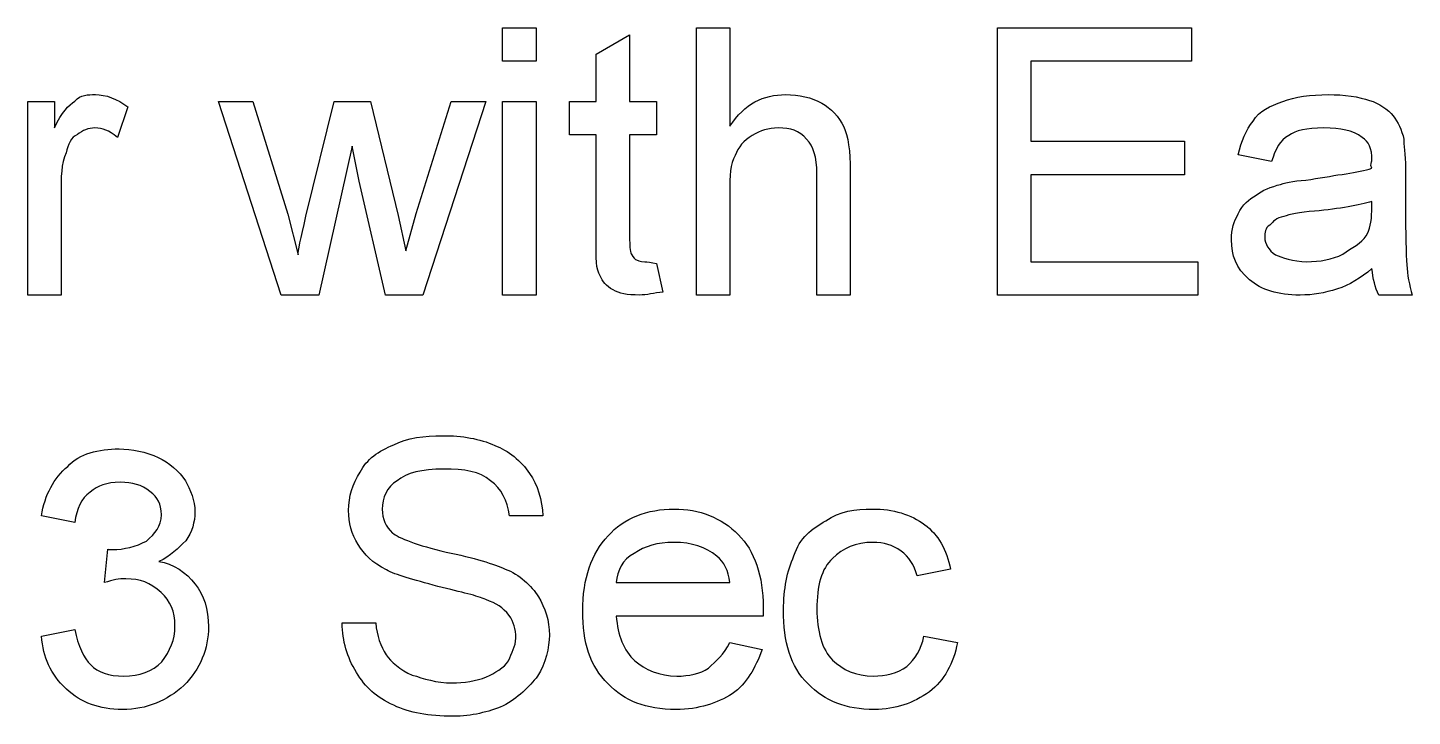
# Model space of a CAD drawing. Header units: millimetres. Extents: x 12 to 286, y 8 to 173.
# Drawn here: x 162.24 to 169.55, y 127.88 to 131.52 of the extents above; entities that cross this region are included whole.
import ezdxf

# ---------------------------------------------------------------- set-up
doc = ezdxf.new("R2010")
doc.units = ezdxf.units.MM
doc.layers.get('0').update_dxf_attribs({"linetype": 'CONTINUOUS'})

msp = doc.modelspace()

# ---------------------------------------------------------------- linework, layer by layer
at = {"color": 0}
for p, q in [((164.747, 131.34), (164.747, 131.516)), ((164.747, 131.516), (164.924, 131.516)), ((164.924, 131.516), (164.924, 131.34)), ((165.24, 131.377), (165.417, 131.479)), ((165.417, 131.479), (165.417, 131.127)), ((165.77, 130.105), (165.77, 131.516)), ((165.77, 131.516), (165.946, 131.516)), ((165.946, 131.516), (165.946, 130.996)), ((167.357, 130.105), (167.357, 131.516)), ((167.357, 131.516), (168.381, 131.516)), ((168.381, 131.516), (168.381, 131.34)), ((164.924, 131.34), (164.747, 131.34)), ((165.24, 131.127), (165.24, 131.377)), ((168.381, 131.34), (167.533, 131.34)), ((167.533, 131.34), (167.533, 130.917)), ((162.242, 130.105), (162.242, 131.127)), ((162.242, 131.127), (162.384, 131.127)), ((162.384, 131.127), (162.384, 130.988)), ((163.579, 130.105), (163.248, 131.127)), ((163.248, 131.127), (163.43, 131.127)), ((163.43, 131.127), (163.614, 130.532)), ((163.71, 130.522), (163.858, 131.127)), ((163.858, 131.127), (164.05, 131.127)), ((164.05, 131.127), (164.197, 130.525)), ((164.291, 130.535), (164.476, 131.127)), ((164.659, 131.127), (164.326, 130.105)), ((164.476, 131.127), (164.659, 131.127)), ((164.747, 130.105), (164.747, 131.127)), ((164.747, 131.127), (164.924, 131.127)), ((164.924, 131.127), (164.924, 130.105)), ((165.1, 130.951), (165.1, 131.127)), ((165.1, 131.127), (165.24, 131.127)), ((165.417, 131.127), (165.559, 131.127)), ((165.559, 131.127), (165.559, 130.951)), ((162.771, 131.098), (162.715, 130.937)), ((163.953, 130.891), (163.777, 130.105)), ((163.991, 130.706), (163.953, 130.891)), ((165.24, 130.951), (165.1, 130.951)), ((165.24, 130.398), (165.24, 130.951)), ((165.559, 130.951), (165.417, 130.951)), ((165.417, 130.951), (165.417, 130.409)), ((167.533, 130.917), (168.345, 130.917)), ((168.345, 130.917), (168.345, 130.74)), ((168.804, 130.81), (168.628, 130.845)), ((166.405, 130.105), (166.405, 130.743)), ((166.581, 130.761), (166.581, 130.105)), ((169.51, 130.776), (169.51, 130.566)), ((164.13, 130.105), (163.991, 130.706)), ((168.345, 130.74), (167.533, 130.74)), ((167.533, 130.74), (167.533, 130.281)), ((162.418, 130.649), (162.418, 130.105)), ((165.946, 130.654), (165.946, 130.105)), ((169.332, 130.55), (169.333, 130.598)), ((163.614, 130.532), (163.668, 130.317)), ((164.197, 130.525), (164.236, 130.339)), ((164.236, 130.339), (164.291, 130.535)), ((165.559, 130.271), (165.593, 130.121)), ((167.533, 130.281), (168.415, 130.281)), ((168.415, 130.281), (168.415, 130.105)), ((169.333, 130.245), (169.333, 130.245)), ((162.418, 130.105), (162.242, 130.105)), ((163.777, 130.105), (163.579, 130.105)), ((164.326, 130.105), (164.13, 130.105)), ((164.924, 130.105), (164.747, 130.105)), ((165.946, 130.105), (165.77, 130.105)), ((166.581, 130.105), (166.405, 130.105)), ((168.415, 130.105), (167.357, 130.105)), ((169.546, 130.105), (169.369, 130.105)), ((162.49, 128.904), (162.314, 128.94)), ((164.96, 128.94), (164.783, 128.94)), ((162.647, 128.588), (162.665, 128.764)), ((167.11, 128.658), (166.934, 128.623)), ((165.347, 128.588), (165.946, 128.588)), ((166.122, 128.411), (165.347, 128.411)), ((162.314, 128.305), (162.49, 128.341)), ((163.901, 128.375), (164.078, 128.375)), ((165.945, 128.271), (166.117, 128.235)), ((165.945, 128.271), (165.945, 128.271)), ((166.97, 128.305), (167.146, 128.271))]:
    msp.add_line(p, q, dxfattribs=at)
for points in [[(162.384, 130.988), (162.422, 131.071), (162.458, 131.105), (162.49, 131.129)], [(162.49, 131.129), (162.523, 131.163), (162.559, 131.163), (162.599, 131.163)], [(162.599, 131.163), (162.654, 131.163), (162.713, 131.141), (162.771, 131.098)], [(165.946, 130.996), (166.025, 131.115), (166.122, 131.163), (166.241, 131.163)], [(166.241, 131.163), (166.31, 131.163), (166.377, 131.148), (166.431, 131.118)], [(166.431, 131.118), (166.477, 131.092), (166.523, 131.046), (166.547, 130.992)], [(168.706, 131.022), (168.739, 131.079), (168.795, 131.102), (168.863, 131.126)], [(168.863, 131.126), (168.924, 131.151), (169.012, 131.163), (169.102, 131.163)], [(169.102, 131.163), (169.187, 131.163), (169.266, 131.152), (169.321, 131.131)], [(169.321, 131.131), (169.369, 131.12), (169.419, 131.083), (169.445, 131.05)], [(169.445, 131.05), (169.47, 131.02), (169.49, 130.977), (169.502, 130.927)], [(162.597, 130.987), (162.562, 130.987), (162.531, 130.974), (162.504, 130.952)], [(162.715, 130.937), (162.67, 130.974), (162.636, 130.987), (162.597, 130.987)], [(166.201, 130.987), (166.15, 130.987), (166.107, 130.973), (166.064, 130.947)], [(166.351, 130.927), (166.311, 130.974), (166.267, 130.987), (166.201, 130.987)], [(166.547, 130.992), (166.57, 130.949), (166.581, 130.861), (166.581, 130.761)], [(168.628, 130.845), (168.644, 130.918), (168.669, 130.977), (168.706, 131.022)], [(169.08, 130.987), (168.986, 130.987), (168.932, 130.973), (168.894, 130.947)], [(169.282, 130.937), (169.23, 130.974), (169.169, 130.987), (169.08, 130.987)], [(162.504, 130.952), (162.471, 130.94), (162.456, 130.897), (162.445, 130.856)], [(166.064, 130.947), (166.018, 130.922), (165.991, 130.885), (165.974, 130.841)], [(166.405, 130.743), (166.405, 130.838), (166.387, 130.889), (166.351, 130.927)], [(168.894, 130.947), (168.847, 130.923), (168.824, 130.875), (168.804, 130.81)], [(169.333, 130.813), (169.333, 130.882), (169.317, 130.914), (169.282, 130.937)], [(169.502, 130.927), (169.497, 130.905), (169.51, 130.846), (169.51, 130.776)], [(162.445, 130.856), (162.418, 130.8), (162.418, 130.724), (162.418, 130.649)], [(165.974, 130.841), (165.946, 130.797), (165.946, 130.733), (165.946, 130.654)], [(169.011, 130.715), (169.146, 130.74), (169.263, 130.751), (169.332, 130.774)], [(169.332, 130.774), (169.321, 130.795), (169.333, 130.808), (169.333, 130.813)], [(168.722, 130.633), (168.752, 130.657), (168.803, 130.677), (168.851, 130.689)], [(168.851, 130.689), (168.883, 130.703), (168.939, 130.707), (169.011, 130.715)], [(168.628, 130.533), (168.651, 130.584), (168.683, 130.608), (168.722, 130.633)], [(169.333, 130.598), (169.266, 130.579), (169.165, 130.561), (169.03, 130.547)], [(168.592, 130.397), (168.592, 130.455), (168.604, 130.492), (168.628, 130.533)], [(169.03, 130.547), (168.949, 130.544), (168.899, 130.529), (168.868, 130.52)], [(169.303, 130.418), (169.321, 130.448), (169.332, 130.491), (169.332, 130.55)], [(169.51, 130.566), (169.51, 130.431), (169.513, 130.32), (169.517, 130.265)], [(163.668, 130.317), (163.666, 130.339), (163.683, 130.397), (163.71, 130.522)], [(168.795, 130.474), (168.768, 130.46), (168.768, 130.433), (168.768, 130.409)], [(168.868, 130.52), (168.826, 130.511), (168.812, 130.493), (168.795, 130.474)], [(165.261, 130.207), (165.24, 130.238), (165.24, 130.3), (165.24, 130.398)], [(165.417, 130.409), (165.417, 130.369), (165.42, 130.335), (165.425, 130.322)], [(168.687, 130.186), (168.615, 130.249), (168.592, 130.312), (168.592, 130.397)], [(168.768, 130.409), (168.768, 130.376), (168.788, 130.342), (168.825, 130.317)], [(169.179, 130.32), (169.227, 130.356), (169.277, 130.377), (169.303, 130.418)], [(165.425, 130.322), (165.428, 130.32), (165.438, 130.299), (165.449, 130.292)], [(168.825, 130.317), (168.855, 130.304), (168.917, 130.281), (168.989, 130.281)], [(168.989, 130.281), (169.058, 130.281), (169.124, 130.294), (169.179, 130.32)], [(165.449, 130.292), (165.45, 130.292), (165.476, 130.281), (165.497, 130.281)], [(165.497, 130.281), (165.509, 130.281), (165.533, 130.277), (165.559, 130.271)], [(169.333, 130.245), (169.274, 130.194), (169.213, 130.157), (169.151, 130.137)], [(169.369, 130.105), (169.35, 130.145), (169.339, 130.192), (169.333, 130.245)], [(169.517, 130.265), (169.519, 130.213), (169.531, 130.156), (169.546, 130.105)], [(165.33, 130.132), (165.292, 130.153), (165.275, 130.176), (165.261, 130.207)], [(168.954, 130.105), (168.836, 130.105), (168.749, 130.132), (168.687, 130.186)], [(165.469, 130.105), (165.404, 130.105), (165.363, 130.114), (165.33, 130.132)], [(165.593, 130.121), (165.548, 130.116), (165.506, 130.105), (165.469, 130.105)], [(169.151, 130.137), (169.08, 130.116), (169.025, 130.105), (168.954, 130.105)], [(164.173, 129.315), (164.241, 129.351), (164.337, 129.363), (164.43, 129.363)], [(164.43, 129.363), (164.535, 129.363), (164.626, 129.347), (164.706, 129.312)], [(162.453, 129.201), (162.515, 129.27), (162.617, 129.293), (162.724, 129.293)], [(162.724, 129.293), (162.79, 129.293), (162.868, 129.278), (162.931, 129.248)], [(163.996, 129.17), (164.028, 129.239), (164.095, 129.282), (164.173, 129.315)], [(164.706, 129.312), (164.776, 129.285), (164.846, 129.23), (164.889, 129.164)], [(162.931, 129.248), (162.988, 129.221), (163.041, 129.177), (163.074, 129.125)], [(162.314, 128.94), (162.333, 129.052), (162.381, 129.139), (162.453, 129.201)], [(163.935, 128.968), (163.935, 129.042), (163.956, 129.109), (163.996, 129.17)], [(164.437, 129.187), (164.321, 129.187), (164.241, 129.166), (164.191, 129.125)], [(164.684, 129.125), (164.626, 129.175), (164.546, 129.187), (164.437, 129.187)], [(164.889, 129.164), (164.932, 129.106), (164.955, 129.023), (164.96, 128.94)], [(162.571, 129.064), (162.524, 129.034), (162.501, 128.976), (162.49, 128.904)], [(162.73, 129.117), (162.657, 129.117), (162.614, 129.099), (162.571, 129.064)], [(162.887, 129.068), (162.843, 129.104), (162.795, 129.117), (162.73, 129.117)], [(162.947, 128.946), (162.947, 129.005), (162.928, 129.036), (162.887, 129.068)], [(163.074, 129.125), (163.1, 129.082), (163.124, 129.018), (163.124, 128.96)], [(164.191, 129.125), (164.136, 129.092), (164.112, 129.034), (164.112, 128.975)], [(164.783, 128.94), (164.773, 129.021), (164.74, 129.084), (164.684, 129.125)], [(162.869, 128.807), (162.913, 128.846), (162.947, 128.884), (162.947, 128.946)], [(163.124, 128.96), (163.124, 128.91), (163.109, 128.853), (163.076, 128.808)], [(163.985, 128.789), (163.948, 128.845), (163.935, 128.902), (163.935, 128.968)], [(164.112, 128.975), (164.112, 128.924), (164.131, 128.882), (164.167, 128.849)], [(165.304, 128.834), (165.385, 128.928), (165.511, 128.976), (165.652, 128.976)], [(165.652, 128.976), (165.784, 128.976), (165.903, 128.931), (165.991, 128.84)], [(166.453, 128.914), (166.523, 128.964), (166.61, 128.976), (166.698, 128.976)], [(166.698, 128.976), (166.807, 128.976), (166.902, 128.948), (166.974, 128.893)], [(164.167, 128.849), (164.196, 128.825), (164.298, 128.783), (164.449, 128.749)], [(166.284, 128.729), (166.314, 128.823), (166.377, 128.873), (166.453, 128.914)], [(166.974, 128.893), (167.043, 128.843), (167.091, 128.76), (167.11, 128.658)], [(162.69, 128.762), (162.748, 128.762), (162.815, 128.778), (162.869, 128.807)], [(163.076, 128.808), (163.037, 128.771), (162.996, 128.727), (162.934, 128.699)], [(164.134, 128.655), (164.06, 128.692), (164.018, 128.736), (163.985, 128.789)], [(165.17, 128.437), (165.17, 128.611), (165.216, 128.741), (165.304, 128.834)], [(165.652, 128.8), (165.562, 128.8), (165.498, 128.78), (165.442, 128.742)], [(165.877, 128.727), (165.819, 128.775), (165.745, 128.8), (165.652, 128.8)], [(165.991, 128.84), (166.076, 128.758), (166.122, 128.621), (166.122, 128.457)], [(166.701, 128.8), (166.609, 128.8), (166.543, 128.771), (166.488, 128.714)], [(166.849, 128.754), (166.802, 128.787), (166.759, 128.8), (166.701, 128.8)], [(162.665, 128.764), (162.664, 128.762), (162.684, 128.762), (162.69, 128.762)], [(162.934, 128.699), (163.008, 128.689), (163.08, 128.64), (163.125, 128.58)], [(164.449, 128.749), (164.596, 128.72), (164.706, 128.684), (164.761, 128.659)], [(165.442, 128.742), (165.377, 128.71), (165.354, 128.652), (165.347, 128.588)], [(165.946, 128.588), (165.939, 128.65), (165.916, 128.697), (165.877, 128.727)], [(166.229, 128.443), (166.229, 128.553), (166.248, 128.648), (166.284, 128.729)], [(166.488, 128.714), (166.429, 128.663), (166.405, 128.57), (166.405, 128.447)], [(166.934, 128.623), (166.918, 128.681), (166.89, 128.725), (166.849, 128.754)], [(164.405, 128.567), (164.272, 128.605), (164.185, 128.627), (164.134, 128.655)], [(164.761, 128.659), (164.835, 128.632), (164.899, 128.571), (164.937, 128.513)], [(162.76, 128.607), (162.722, 128.612), (162.693, 128.6), (162.647, 128.588)], [(162.946, 128.535), (162.887, 128.589), (162.836, 128.607), (162.76, 128.607)], [(163.125, 128.58), (163.171, 128.523), (163.196, 128.446), (163.196, 128.355)], [(164.658, 128.498), (164.615, 128.519), (164.536, 128.535), (164.405, 128.567)], [(163.019, 128.359), (163.019, 128.436), (162.994, 128.49), (162.946, 128.535)], [(164.782, 128.414), (164.747, 128.458), (164.717, 128.476), (164.658, 128.498)], [(164.937, 128.513), (164.971, 128.455), (164.994, 128.386), (164.994, 128.311)], [(164.817, 128.295), (164.817, 128.344), (164.806, 128.379), (164.782, 128.414)], [(165.304, 128.054), (165.206, 128.147), (165.17, 128.273), (165.17, 128.437)], [(165.347, 128.411), (165.354, 128.309), (165.387, 128.229), (165.445, 128.175)], [(166.122, 128.457), (166.122, 128.455), (166.122, 128.432), (166.122, 128.411)], [(166.359, 128.053), (166.265, 128.145), (166.229, 128.273), (166.229, 128.443)], [(166.405, 128.447), (166.405, 128.335), (166.432, 128.233), (166.488, 128.178)], [(162.49, 128.341), (162.508, 128.253), (162.537, 128.189), (162.576, 128.152)], [(162.949, 128.17), (162.994, 128.23), (163.019, 128.283), (163.019, 128.359)], [(163.196, 128.355), (163.196, 128.24), (163.152, 128.13), (163.066, 128.045)], [(163.976, 128.113), (163.927, 128.196), (163.902, 128.277), (163.901, 128.375)], [(164.078, 128.375), (164.084, 128.306), (164.104, 128.251), (164.133, 128.206)], [(162.446, 128.025), (162.359, 128.108), (162.325, 128.191), (162.314, 128.305)], [(164.779, 128.174), (164.794, 128.218), (164.817, 128.25), (164.817, 128.295)], [(164.994, 128.311), (164.994, 128.244), (164.973, 128.162), (164.932, 128.094)], [(165.834, 128.136), (165.87, 128.173), (165.917, 128.209), (165.945, 128.271)], [(166.879, 128.145), (166.922, 128.186), (166.956, 128.233), (166.97, 128.305)], [(167.146, 128.271), (167.127, 128.16), (167.077, 128.074), (166.999, 128.011)], [(164.133, 128.206), (164.156, 128.171), (164.209, 128.126), (164.27, 128.1)], [(166.117, 128.235), (166.078, 128.134), (166.036, 128.056), (165.959, 128)], [(162.576, 128.152), (162.609, 128.116), (162.672, 128.094), (162.748, 128.094)], [(162.748, 128.094), (162.832, 128.094), (162.902, 128.119), (162.949, 128.17)], [(164.173, 127.94), (164.08, 127.982), (164.024, 128.036), (163.976, 128.113)], [(164.662, 128.09), (164.707, 128.111), (164.754, 128.138), (164.779, 128.174)], [(165.445, 128.175), (165.495, 128.129), (165.578, 128.094), (165.666, 128.094)], [(165.666, 128.094), (165.731, 128.094), (165.788, 128.108), (165.834, 128.136)], [(166.488, 128.178), (166.539, 128.129), (166.614, 128.094), (166.703, 128.094)], [(166.703, 128.094), (166.768, 128.094), (166.832, 128.111), (166.879, 128.145)], [(163.066, 128.045), (162.976, 127.964), (162.872, 127.918), (162.741, 127.918)], [(164.27, 128.1), (164.327, 128.082), (164.401, 128.058), (164.48, 128.058)], [(164.48, 128.058), (164.543, 128.058), (164.608, 128.068), (164.662, 128.09)], [(164.932, 128.094), (164.887, 128.039), (164.828, 127.976), (164.75, 127.937)], [(165.662, 127.918), (165.501, 127.918), (165.392, 127.963), (165.304, 128.054)], [(166.708, 127.918), (166.557, 127.918), (166.448, 127.962), (166.359, 128.053)], [(162.741, 127.918), (162.621, 127.918), (162.524, 127.954), (162.446, 128.025)], [(165.959, 128), (165.877, 127.952), (165.784, 127.918), (165.662, 127.918)], [(166.999, 128.011), (166.911, 127.952), (166.823, 127.918), (166.708, 127.918)], [(164.487, 127.882), (164.355, 127.882), (164.258, 127.901), (164.173, 127.94)], [(164.75, 127.937), (164.671, 127.905), (164.585, 127.882), (164.487, 127.882)]]:
    msp.add_open_spline(points, degree=3, dxfattribs=at)

doc.saveas('drawing.dxf')
